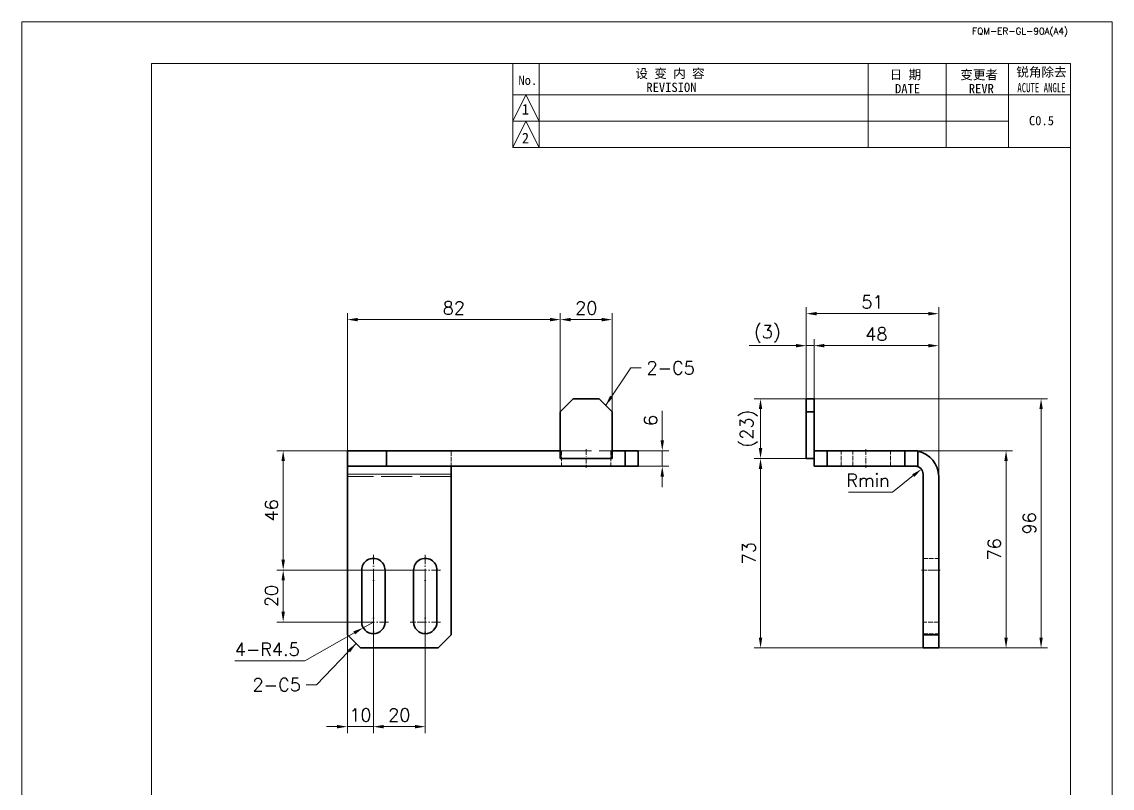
# Model space of a CAD drawing. Header units: millimetres. Extents: x -162325 to -83245, y 277409 to 326486.
# Drawn here: x -156467.3 to -156047.3, y 301594.7 to 301889.9 of the extents above; entities that cross this region are included whole.
import ezdxf
from ezdxf.enums import TextEntityAlignment as Align

# ---------------------------------------------------------------- set-up
doc = ezdxf.new("R2010")
doc.units = ezdxf.units.MM
for name, pattern in [('CENTER2', [28.575, 19.05, -3.175, 3.175, -3.175]), ('DASHDOT', [18.5, 12, -3, 0.5, -3]), ('DASHED', [15, 12, -3]), ('DASHED2', [9.525, 6.35, -3.175])]:
    doc.linetypes.add(name, pattern=pattern)
for name, color, linetype, lineweight in [('A4', 3, 'Continuous', 20), ('中心线', 2, 'CENTER2', 13), ('图框', 7, 'Continuous', 20), ('尺寸线', 3, 'Continuous', 13), ('虚线', 2, 'DASHED2', 25)]:
    doc.layers.add(name, color=color, linetype=linetype, lineweight=lineweight)
doc.styles.add('CH-1', font='')
doc.styles.add('MX_NOTE_STANDARD', font='txt.shx', dxfattribs={"bigfont": 'extfont.shx'})
doc.styles.get("Standard").update_dxf_attribs({"font": 'txt', "bigfont": 'gbcbig.shx'})
doc.styles.get('CH-1').set_extended_font_data('SimSun')
doc.dimstyles.new('副本02', dxfattribs={"dimscale": 2, "dimtxt": 2.5, "dimasz": 2, "dimexe": 1.25, "dimexo": 0, "dimgap": 1, "dimtad": 1, "dimdsep": 46, "dimtxsty": 'Standard', "dimcen": 0.5, "dimclrd": 3, "dimclre": 3, "dimclrt": 1, "dimadec": 1, "dimazin": 2, "dimtfac": 1, "dimtmove": 0, "dimatfit": 3, "dimfxl": 0, "dimtolj": 1, "dimlwd": -1, "dimlwe": -1, "dimarcsym": 0})
doc.dimstyles.new('副本02$4', dxfattribs={"dimscale": 2, "dimtxt": 2.5, "dimasz": 2, "dimexe": 1.25, "dimexo": 0, "dimgap": 1, "dimtad": 1, "dimtih": 1, "dimtoh": 1, "dimdsep": 46, "dimtxsty": 'Standard', "dimcen": 0.5, "dimclrd": 3, "dimclre": 3, "dimclrt": 1, "dimadec": 1, "dimazin": 2, "dimtfac": 1, "dimtmove": 0, "dimatfit": 3, "dimfxl": 0, "dimtolj": 1, "dimlwd": -1, "dimlwe": -1, "dimarcsym": 0})

# ---------------------------------------------------------------- blocks, each defined once
blk = doc.blocks.new('1比1 竖框')
at = {"layer": '图框'}
for p, q in [((0, 0), (0, 297)), ((0, 297), (210, 297)), ((178, 297), (202, 297)), ((210, 297), (210, 0)), ((25, 289), (202, 289)), ((25, 10), (25, 289)), ((25, 272.79), (25, 289)), ((94.55, 272.79), (94.55, 289)), ((99.62, 289), (99.62, 272.79)), ((163, 289), (163, 272.79)), ((163, 289), (163, 272.79)), ((163, 289), (163, 272.79)), ((163, 289), (163, 272.79)), ((163, 289), (163, 272.79)), ((178, 289), (178, 272.79)), ((178, 289), (178, 272.79)), ((178, 289), (178, 272.79)), ((178, 289), (178, 272.79)), ((178, 289), (178, 272.79)), ((178, 289), (202, 289)), ((178, 289), (202, 289)), ((178, 289), (202, 289)), ((178, 289), (202, 289)), ((202, 289), (178, 289)), ((190, 289), (190, 272.79)), ((190, 289), (190, 272.79)), ((190, 289), (190, 272.79)), ((190, 289), (190, 272.79)), ((190, 289), (190, 272.79)), ((202, 289), (202, 10)), ((94.55, 277.86), (97.09, 282.93)), ((94.55, 282.93), (190, 282.93)), ((94.55, 282.93), (190, 282.93)), ((94.55, 282.93), (190, 282.93)), ((94.55, 282.93), (190, 282.93)), ((97.09, 282.93), (99.62, 277.86)), ((190, 282.93), (202, 282.93)), ((190, 282.93), (202, 282.93)), ((190, 282.93), (202, 282.93)), ((190, 282.93), (202, 282.93)), ((94.55, 272.79), (97.09, 277.86)), ((94.55, 277.86), (190, 277.86)), ((94.55, 277.86), (190, 277.86)), ((94.55, 277.86), (190, 277.86)), ((94.55, 277.86), (190, 277.86)), ((97.09, 277.86), (99.62, 272.79)), ((94.55, 272.79), (202, 272.79)), ((202, 272.79), (94.55, 272.79)), ((94.55, 272.79), (202, 272.79)), ((94.55, 272.79), (202, 272.79))]:
    blk.add_line(p, q, dxfattribs=at)
at = {"layer": '图框', "style": 'CH-1'}
for s, height, p in [('设 变 内 容', 1.775, (124.84, 287.09)), ('日 期', 1.775, (170.17, 286.84)), ('变更者', 1.775, (184.38, 286.84)), ('锐角除去', 1.775, (196.38, 287.37)), ('No.', 1.775, (97.45, 285.73)), ('REVISION', 1.775, (125.11, 284.38)), ('DATE', 1.775, (170.59, 284.13)), ('REVR', 1.775, (184.8, 284.13)), ('1', 2.03, (97, 280.16)), ('C0.5', 1.775, (196.38, 277.97)), ('2', 2.03, (97, 274.61))]:
    blk.add_text(s, height=height, dxfattribs=at).set_placement(p, align=Align.MIDDLE)
at = {"layer": '图框', "style": 'CH-1', "width": 0.7}
blk.add_text('ACUTE ANGLE', height=1.7746, dxfattribs=at).set_placement((196.38, 284.31), align=Align.MIDDLE)
at = {"layer": '图框', "insert": (192.25, 295), "char_height": 1.25, "width": 39, "attachment_point": 5}
blk.add_mtext('{\\Ftxt,@extfont2|c134;FQM-ER-GL-90A(A4)}', dxfattribs=at)
blk = doc.blocks.new('*D365')
at = {"layer": 'Defpoints', "color": 0, "transparency": 16777216}
for p in [(-156163.65, 301744.74), (-156117.15, 301648.74), (-156074.71, 301648.74)]:
    blk.add_point(p, dxfattribs=at)
at = {"layer": '尺寸线', "color": 3, "transparency": 16777216}
for p, q in [((-156163.65, 301744.74), (-156072.21, 301744.74)), ((-156074.71, 301740.74), (-156074.71, 301652.74)), ((-156117.15, 301648.74), (-156072.21, 301648.74))]:
    blk.add_line(p, q, dxfattribs=at)
for points in [[(-156075.37, 301740.74), (-156074.04, 301740.74), (-156074.71, 301744.74)], [(-156075.37, 301652.74), (-156074.04, 301652.74), (-156074.71, 301648.74)]]:
    blk.add_solid(points, dxfattribs=at)
at = {"layer": '尺寸线', "color": 1, "transparency": 16777216, "insert": (-156079.21, 301696.74), "char_height": 5, "attachment_point": 5, "rotation": 90}
blk.add_mtext('\\A1;96', dxfattribs=at)
blk = doc.blocks.new('*D366')
at = {"layer": 'Defpoints', "color": 0, "transparency": 16777216}
for p in [(-156137.15, 301724.74), (-156088.2, 301724.74), (-156117.15, 301648.74)]:
    blk.add_point(p, dxfattribs=at)
at = {"layer": '尺寸线', "color": 3, "transparency": 16777216}
for p, q in [((-156137.15, 301724.74), (-156085.7, 301724.74)), ((-156088.2, 301652.74), (-156088.2, 301720.74)), ((-156117.15, 301648.74), (-156085.7, 301648.74))]:
    blk.add_line(p, q, dxfattribs=at)
for points in [[(-156088.87, 301720.74), (-156087.54, 301720.74), (-156088.2, 301724.74)], [(-156088.87, 301652.74), (-156087.54, 301652.74), (-156088.2, 301648.74)]]:
    blk.add_solid(points, dxfattribs=at)
at = {"layer": '尺寸线', "color": 1, "transparency": 16777216, "insert": (-156092.7, 301686.74), "char_height": 5, "attachment_point": 5, "rotation": 90}
blk.add_mtext('\\A1;76', dxfattribs=at)
blk = doc.blocks.new('*D367')
at = {"layer": 'Defpoints', "color": 0, "transparency": 16777216}
for p in [(-156165.15, 301777.52), (-156165.15, 301733.74), (-156114.15, 301709.65)]:
    blk.add_point(p, dxfattribs=at)
at = {"layer": '尺寸线', "color": 3, "transparency": 16777216}
for p, q in [((-156165.15, 301733.74), (-156165.15, 301780.02)), ((-156114.15, 301709.65), (-156114.15, 301780.02)), ((-156118.15, 301777.52), (-156161.15, 301777.52))]:
    blk.add_line(p, q, dxfattribs=at)
for points in [[(-156161.15, 301778.18), (-156161.15, 301776.85), (-156165.15, 301777.52)], [(-156118.15, 301778.18), (-156118.15, 301776.85), (-156114.15, 301777.52)]]:
    blk.add_solid(points, dxfattribs=at)
at = {"layer": '尺寸线', "color": 1, "transparency": 16777216, "insert": (-156139.65, 301782.02), "char_height": 5, "attachment_point": 5}
blk.add_mtext('\\A1;51', dxfattribs=at)
blk = doc.blocks.new('*D368')
at = {"layer": 'Defpoints', "color": 0, "transparency": 16777216}
for p in [(-156162.15, 301765.19), (-156162.15, 301718.74), (-156114.15, 301706.91)]:
    blk.add_point(p, dxfattribs=at)
at = {"layer": '尺寸线', "color": 3, "transparency": 16777216}
for p, q in [((-156162.15, 301718.74), (-156162.15, 301767.69)), ((-156114.15, 301706.91), (-156114.15, 301767.69)), ((-156118.15, 301765.19), (-156158.15, 301765.19))]:
    blk.add_line(p, q, dxfattribs=at)
for points in [[(-156158.15, 301765.86), (-156158.15, 301764.53), (-156162.15, 301765.19)], [(-156118.15, 301765.86), (-156118.15, 301764.53), (-156114.15, 301765.19)]]:
    blk.add_solid(points, dxfattribs=at)
at = {"layer": '尺寸线', "color": 1, "transparency": 16777216, "insert": (-156138.15, 301769.69), "char_height": 5, "attachment_point": 5}
blk.add_mtext('\\A1;48', dxfattribs=at)
blk = doc.blocks.new('*D369')
at = {"layer": 'Defpoints', "color": 0, "transparency": 16777216}
for p in [(-156165.15, 301765.19), (-156165.15, 301733.74), (-156162.15, 301732.24)]:
    blk.add_point(p, dxfattribs=at)
at = {"layer": '尺寸线', "color": 3, "transparency": 16777216}
for p, q in [((-156165.15, 301733.74), (-156165.15, 301767.69)), ((-156162.15, 301732.24), (-156162.15, 301767.69)), ((-156169.15, 301765.19), (-156187.15, 301765.19)), ((-156162.15, 301765.19), (-156165.15, 301765.19)), ((-156158.15, 301765.19), (-156154.15, 301765.19))]:
    blk.add_line(p, q, dxfattribs=at)
for points in [[(-156169.15, 301765.86), (-156169.15, 301764.53), (-156165.15, 301765.19)], [(-156158.15, 301765.86), (-156158.15, 301764.53), (-156162.15, 301765.19)]]:
    blk.add_solid(points, dxfattribs=at)
at = {"layer": '尺寸线', "color": 1, "transparency": 16777216, "insert": (-156180.15, 301769.69), "char_height": 5, "attachment_point": 5, "style": 'MX_NOTE_STANDARD'}
blk.add_mtext('\\A1;\\A1;(3)', dxfattribs=at)
blk = doc.blocks.new('*D370')
at = {"layer": 'Defpoints', "color": 0, "transparency": 16777216}
for p in [(-156123.15, 301715.74), (-156120.8, 301717.61)]:
    blk.add_point(p, dxfattribs=at)
at = {"layer": '尺寸线', "color": 3, "transparency": 16777216}
for p, q in [((-156131.9, 301708.8), (-156123.94, 301715.12)), ((-156148.9, 301708.8), (-156131.9, 301708.8))]:
    blk.add_line(p, q, dxfattribs=at)
blk.add_solid([(-156124.35, 301715.64), (-156123.52, 301714.6), (-156120.8, 301717.61)], dxfattribs=at)
at = {"layer": '尺寸线', "color": 1, "transparency": 16777216, "insert": (-156141.4, 301713.3), "char_height": 5, "attachment_point": 5, "style": 'MX_NOTE_STANDARD'}
blk.add_mtext('\\A1;\\A1;Rmin', dxfattribs=at)
blk = doc.blocks.new('*D371')
at = {"layer": 'Defpoints', "color": 0, "transparency": 16777216}
for p in [(-156182.77, 301721.74), (-156165.15, 301721.74), (-156120.15, 301648.74)]:
    blk.add_point(p, dxfattribs=at)
at = {"layer": '尺寸线', "color": 3, "transparency": 16777216}
for p, q in [((-156165.15, 301721.74), (-156185.27, 301721.74)), ((-156182.77, 301652.74), (-156182.77, 301717.74)), ((-156120.15, 301648.74), (-156185.27, 301648.74))]:
    blk.add_line(p, q, dxfattribs=at)
for points in [[(-156183.43, 301717.74), (-156182.1, 301717.74), (-156182.77, 301721.74)], [(-156183.43, 301652.74), (-156182.1, 301652.74), (-156182.77, 301648.74)]]:
    blk.add_solid(points, dxfattribs=at)
at = {"layer": '尺寸线', "color": 1, "transparency": 16777216, "insert": (-156187.27, 301685.24), "char_height": 5, "attachment_point": 5, "rotation": 90}
blk.add_mtext('\\A1;73', dxfattribs=at)
blk = doc.blocks.new('*D372')
at = {"layer": 'Defpoints', "color": 0, "transparency": 16777216}
for p in [(-156182.77, 301744.74), (-156165.15, 301744.74), (-156165.15, 301721.74)]:
    blk.add_point(p, dxfattribs=at)
at = {"layer": '尺寸线', "color": 3, "transparency": 16777216}
for p, q in [((-156165.15, 301744.74), (-156185.27, 301744.74)), ((-156182.77, 301725.74), (-156182.77, 301740.74)), ((-156165.15, 301721.74), (-156185.27, 301721.74))]:
    blk.add_line(p, q, dxfattribs=at)
for points in [[(-156183.43, 301740.74), (-156182.1, 301740.74), (-156182.77, 301744.74)], [(-156183.43, 301725.74), (-156182.1, 301725.74), (-156182.77, 301721.74)]]:
    blk.add_solid(points, dxfattribs=at)
at = {"layer": '尺寸线', "color": 1, "transparency": 16777216, "insert": (-156187.27, 301733.24), "char_height": 5, "attachment_point": 5, "rotation": 90, "style": 'MX_NOTE_STANDARD'}
blk.add_mtext('\\A1;\\A1;(23)', dxfattribs=at)
blk = doc.blocks.new('*D373')
at = {"layer": 'Defpoints', "color": 0, "transparency": 16777216}
for p in [(-156322.83, 301724.74), (-156366.64, 301678.74), (-156331.9, 301678.74)]:
    blk.add_point(p, dxfattribs=at)
at = {"layer": '尺寸线', "color": 3, "transparency": 16777216}
for p, q in [((-156322.83, 301724.74), (-156369.14, 301724.74)), ((-156366.64, 301720.74), (-156366.64, 301682.74)), ((-156331.9, 301678.74), (-156369.14, 301678.74))]:
    blk.add_line(p, q, dxfattribs=at)
for points in [[(-156367.3, 301720.74), (-156365.97, 301720.74), (-156366.64, 301724.74)], [(-156367.3, 301682.74), (-156365.97, 301682.74), (-156366.64, 301678.74)]]:
    blk.add_solid(points, dxfattribs=at)
at = {"layer": '尺寸线', "color": 1, "transparency": 16777216, "insert": (-156371.14, 301701.74), "char_height": 5, "attachment_point": 5, "rotation": 90}
blk.add_mtext('\\A1;46', dxfattribs=at)
blk = doc.blocks.new('*D374')
at = {"layer": 'Defpoints', "color": 0, "transparency": 16777216}
for p in [(-156366.64, 301678.74), (-156311.9, 301678.74), (-156331.9, 301658.74)]:
    blk.add_point(p, dxfattribs=at)
at = {"layer": '尺寸线', "color": 3, "transparency": 16777216}
for p, q in [((-156311.9, 301678.74), (-156369.14, 301678.74)), ((-156366.64, 301662.74), (-156366.64, 301674.74)), ((-156331.9, 301658.74), (-156369.14, 301658.74))]:
    blk.add_line(p, q, dxfattribs=at)
for points in [[(-156367.3, 301674.74), (-156365.97, 301674.74), (-156366.64, 301678.74)], [(-156367.3, 301662.74), (-156365.97, 301662.74), (-156366.64, 301658.74)]]:
    blk.add_solid(points, dxfattribs=at)
at = {"layer": '尺寸线', "color": 1, "transparency": 16777216, "insert": (-156371.14, 301668.74), "char_height": 5, "attachment_point": 5, "rotation": 90}
blk.add_mtext('\\A1;20', dxfattribs=at)
blk = doc.blocks.new('*D375')
at = {"layer": 'Defpoints', "color": 0, "transparency": 16777216}
for p in [(-156341.9, 301681.01), (-156331.9, 301678.74), (-156341.9, 301618.43)]:
    blk.add_point(p, dxfattribs=at)
at = {"layer": '尺寸线', "color": 3, "transparency": 16777216}
for p, q in [((-156341.9, 301681.01), (-156341.9, 301615.93)), ((-156331.9, 301678.74), (-156331.9, 301615.93)), ((-156345.9, 301618.43), (-156349.9, 301618.43)), ((-156331.9, 301618.43), (-156341.9, 301618.43)), ((-156327.9, 301618.43), (-156323.9, 301618.43))]:
    blk.add_line(p, q, dxfattribs=at)
for points in [[(-156345.9, 301619.09), (-156345.9, 301617.76), (-156341.9, 301618.43)], [(-156327.9, 301619.09), (-156327.9, 301617.76), (-156331.9, 301618.43)]]:
    blk.add_solid(points, dxfattribs=at)
at = {"layer": '尺寸线', "color": 1, "transparency": 16777216, "insert": (-156336.9, 301622.93), "char_height": 5, "attachment_point": 5}
blk.add_mtext('\\A1;10', dxfattribs=at)
blk = doc.blocks.new('*D376')
at = {"layer": 'Defpoints', "color": 0, "transparency": 16777216}
for p in [(-156331.9, 301678.74), (-156311.9, 301678.74), (-156311.9, 301618.43)]:
    blk.add_point(p, dxfattribs=at)
at = {"layer": '尺寸线', "color": 3, "transparency": 16777216}
for p, q in [((-156331.9, 301678.74), (-156331.9, 301615.93)), ((-156311.9, 301678.74), (-156311.9, 301615.93)), ((-156327.9, 301618.43), (-156315.9, 301618.43))]:
    blk.add_line(p, q, dxfattribs=at)
for points in [[(-156327.9, 301619.09), (-156327.9, 301617.76), (-156331.9, 301618.43)], [(-156315.9, 301619.09), (-156315.9, 301617.76), (-156311.9, 301618.43)]]:
    blk.add_solid(points, dxfattribs=at)
at = {"layer": '尺寸线', "color": 1, "transparency": 16777216, "insert": (-156321.9, 301622.93), "char_height": 5, "attachment_point": 5}
blk.add_mtext('\\A1;20', dxfattribs=at)
blk = doc.blocks.new('*D377')
at = {"layer": 'Defpoints', "color": 0, "transparency": 16777216}
for p in [(-156331.9, 301658.74), (-156335.81, 301656.52)]:
    blk.add_point(p, dxfattribs=at)
at = {"layer": '尺寸线', "color": 3, "transparency": 16777216}
for p, q in [((-156331.9, 301658.74), (-156335.81, 301656.52)), ((-156358.29, 301643.73), (-156339.29, 301654.54)), ((-156385.29, 301643.73), (-156358.29, 301643.73))]:
    blk.add_line(p, q, dxfattribs=at)
blk.add_solid([(-156339.62, 301655.12), (-156338.96, 301653.96), (-156335.81, 301656.52)], dxfattribs=at)
at = {"layer": '尺寸线', "color": 1, "transparency": 16777216, "insert": (-156372.79, 301648.23), "char_height": 5, "attachment_point": 5, "style": 'MX_NOTE_STANDARD'}
blk.add_mtext('\\A1;\\A1;4-R4.5', dxfattribs=at)
blk = doc.blocks.new('*D378')
at = {"layer": 'Defpoints', "color": 0, "transparency": 16777216}
for p in [(-156259.9, 301775.22), (-156259.9, 301736.89), (-156341.9, 301724.74)]:
    blk.add_point(p, dxfattribs=at)
at = {"layer": '尺寸线', "color": 3, "transparency": 16777216}
for p, q in [((-156341.9, 301724.74), (-156341.9, 301777.72)), ((-156337.9, 301775.22), (-156263.9, 301775.22)), ((-156259.9, 301736.89), (-156259.9, 301777.72))]:
    blk.add_line(p, q, dxfattribs=at)
for points in [[(-156337.9, 301775.89), (-156337.9, 301774.55), (-156341.9, 301775.22)], [(-156263.9, 301775.89), (-156263.9, 301774.55), (-156259.9, 301775.22)]]:
    blk.add_solid(points, dxfattribs=at)
at = {"layer": '尺寸线', "color": 1, "transparency": 16777216, "insert": (-156300.9, 301779.72), "char_height": 5, "attachment_point": 5}
blk.add_mtext('\\A1;82', dxfattribs=at)
blk = doc.blocks.new('*D379')
at = {"layer": 'Defpoints', "color": 0, "transparency": 16777216}
for p in [(-156239.9, 301775.22), (-156259.9, 301736.89), (-156239.9, 301739.74)]:
    blk.add_point(p, dxfattribs=at)
at = {"layer": '尺寸线', "color": 3, "transparency": 16777216}
for p, q in [((-156259.9, 301736.89), (-156259.9, 301777.72)), ((-156255.9, 301775.22), (-156243.9, 301775.22)), ((-156239.9, 301739.74), (-156239.9, 301777.72))]:
    blk.add_line(p, q, dxfattribs=at)
for points in [[(-156255.9, 301775.89), (-156255.9, 301774.55), (-156259.9, 301775.22)], [(-156243.9, 301775.89), (-156243.9, 301774.55), (-156239.9, 301775.22)]]:
    blk.add_solid(points, dxfattribs=at)
at = {"layer": '尺寸线', "color": 1, "transparency": 16777216, "insert": (-156249.9, 301779.72), "char_height": 5, "attachment_point": 5}
blk.add_mtext('\\A1;20', dxfattribs=at)
blk = doc.blocks.new('*D385')
at = {"layer": 'Defpoints', "color": 0, "transparency": 16777216}
for p in [(-156229.9, 301724.74), (-156220.62, 301724.74), (-156229.9, 301718.74)]:
    blk.add_point(p, dxfattribs=at)
at = {"layer": '尺寸线', "color": 3, "transparency": 16777216}
for p, q in [((-156220.62, 301728.74), (-156220.62, 301740.07)), ((-156229.9, 301724.74), (-156218.12, 301724.74)), ((-156220.62, 301718.74), (-156220.62, 301724.74)), ((-156229.9, 301718.74), (-156218.12, 301718.74)), ((-156220.62, 301714.74), (-156220.62, 301710.74))]:
    blk.add_line(p, q, dxfattribs=at)
for points in [[(-156221.29, 301728.74), (-156219.96, 301728.74), (-156220.62, 301724.74)], [(-156221.29, 301714.74), (-156219.96, 301714.74), (-156220.62, 301718.74)]]:
    blk.add_solid(points, dxfattribs=at)
at = {"layer": '尺寸线', "color": 1, "transparency": 16777216, "insert": (-156225.12, 301736.41), "char_height": 5, "attachment_point": 5, "rotation": 90, "style": 'MX_NOTE_STANDARD'}
blk.add_mtext('\\A1;6', dxfattribs=at)

msp = doc.modelspace()

# ---------------------------------------------------------------- linework, layer by layer
at = {"color": 7, "lineweight": 35}
for p, q in [((-156259.904, 301739.741), (-156254.904, 301744.741)), ((-156254.904, 301744.741), (-156244.904, 301744.741)), ((-156244.904, 301744.741), (-156239.904, 301739.741)), ((-156165.153, 301744.741), (-156162.153, 301744.741)), ((-156165.153, 301744.741), (-156165.153, 301739.741)), ((-156162.153, 301744.741), (-156162.153, 301739.741)), ((-156259.904, 301739.741), (-156259.904, 301721.741)), ((-156239.904, 301721.741), (-156239.904, 301739.741)), ((-156165.153, 301721.741), (-156165.153, 301739.741)), ((-156165.153, 301739.741), (-156162.153, 301739.741)), ((-156162.153, 301724.741), (-156162.153, 301739.741)), ((-156341.904, 301718.741), (-156341.904, 301724.741)), ((-156341.904, 301724.741), (-156326.904, 301724.741)), ((-156301.904, 301724.741), (-156326.904, 301724.741)), ((-156326.904, 301718.741), (-156326.904, 301724.741)), ((-156301.904, 301724.741), (-156259.904, 301724.741)), ((-156239.904, 301724.741), (-156234.904, 301724.741)), ((-156234.904, 301724.741), (-156234.904, 301718.741)), ((-156229.904, 301724.741), (-156234.904, 301724.741)), ((-156229.904, 301724.741), (-156229.904, 301718.741)), ((-156162.153, 301724.741), (-156162.153, 301718.741)), ((-156157.153, 301724.741), (-156162.153, 301724.741)), ((-156157.153, 301724.741), (-156157.153, 301718.741)), ((-156127.153, 301724.741), (-156157.153, 301724.741)), ((-156127.153, 301724.741), (-156122.153, 301724.741)), ((-156127.153, 301724.741), (-156127.153, 301718.741)), ((-156122.153, 301724.741), (-156122.153, 301718.741)), ((-156239.904, 301721.741), (-156259.904, 301721.741)), ((-156165.153, 301721.741), (-156162.153, 301721.741)), ((-156341.904, 301718.741), (-156341.904, 301715.741)), ((-156341.904, 301718.741), (-156326.904, 301718.741)), ((-156341.904, 301653.741), (-156341.904, 301715.741)), ((-156301.904, 301718.741), (-156326.904, 301718.741)), ((-156301.904, 301715.741), (-156301.904, 301718.741)), ((-156301.904, 301718.741), (-156234.904, 301718.741)), ((-156301.904, 301715.741), (-156301.904, 301653.741)), ((-156229.904, 301718.741), (-156234.904, 301718.741)), ((-156157.153, 301718.741), (-156162.153, 301718.741)), ((-156127.153, 301718.741), (-156157.153, 301718.741)), ((-156127.153, 301718.741), (-156122.153, 301718.741)), ((-156120.153, 301715.741), (-156120.153, 301653.741)), ((-156114.153, 301714.741), (-156114.153, 301653.741)), ((-156336.404, 301678.741), (-156336.404, 301658.741)), ((-156327.404, 301658.741), (-156327.404, 301678.741)), ((-156316.404, 301678.741), (-156316.404, 301658.741)), ((-156307.404, 301658.741), (-156307.404, 301678.741)), ((-156341.904, 301653.741), (-156336.904, 301648.741)), ((-156301.904, 301653.741), (-156306.904, 301648.741)), ((-156120.153, 301653.741), (-156120.153, 301648.741)), ((-156120.153, 301653.741), (-156114.153, 301653.741)), ((-156114.153, 301653.741), (-156114.153, 301648.741)), ((-156336.904, 301648.741), (-156306.904, 301648.741)), ((-156120.153, 301648.741), (-156114.153, 301648.741))]:
    msp.add_line(p, q, dxfattribs=at)
at = {"color": 7, "lineweight": 13}
msp.add_line((-156301.904, 301715.741), (-156341.904, 301715.741), dxfattribs=at)
at = {"color": 7, "lineweight": 35}
for centre, radius, start, end in [((-156124.153, 301714.741), 10, 0, 78.46304), ((-156123.153, 301715.741), 3, 0, 90), ((-156331.904, 301678.741), 4.5, 0, 180.00001), ((-156311.904, 301678.741), 4.5, 0, 180.00001), ((-156331.904, 301658.741), 4.5, 180.00001, 0), ((-156311.904, 301658.741), 4.5, 180.00001, 0)]:
    msp.add_arc(centre, radius, start, end, dxfattribs=at)
at = {"layer": 'A4'}
msp.add_lwpolyline([(-156467.315, 301889.939), (-156047.315, 301889.939), (-156047.315, 301295.939), (-156467.315, 301295.939)], close=True, dxfattribs=at)
at = {"layer": '中心线', "linetype": 'DASHDOT', "lineweight": 13, "ltscale": 0.180017}
for p, q in [((-156249.904, 301725.342), (-156249.904, 301718.141)), ((-156142.153, 301725.342), (-156142.153, 301718.141))]:
    msp.add_line(p, q, dxfattribs=at)
at = {"layer": '中心线', "linetype": 'DASHDOT', "lineweight": 13, "ltscale": 0.292499}
for p, q in [((-156331.904, 301684.591), (-156331.904, 301672.891)), ((-156311.904, 301684.591), (-156311.904, 301672.891)), ((-156326.054, 301678.741), (-156337.754, 301678.741)), ((-156306.054, 301678.741), (-156317.754, 301678.741)), ((-156331.904, 301664.591), (-156331.904, 301652.891)), ((-156311.904, 301664.591), (-156311.904, 301652.891)), ((-156326.054, 301658.741), (-156337.754, 301658.741)), ((-156306.054, 301658.741), (-156317.754, 301658.741))]:
    msp.add_line(p, q, dxfattribs=at)
at = {"layer": '中心线', "linetype": 'DASHDOT', "lineweight": 13, "ltscale": 0.179993}
msp.add_line((-156120.753, 301678.741), (-156113.553, 301678.741), dxfattribs=at)
at = {"layer": '虚线', "linetype": 'DASHED', "lineweight": 13, "ltscale": 0.075}
for p, q in [((-156165.153, 301739.741), (-156162.153, 301739.741)), ((-156162.153, 301721.741), (-156162.153, 301724.741))]:
    msp.add_line(p, q, dxfattribs=at)
at = {"layer": '虚线', "linetype": 'DASHED', "lineweight": 13, "ltscale": 0.005051}
msp.add_line((-156301.904, 301724.539), (-156301.904, 301724.741), dxfattribs=at)
at = {"layer": '虚线', "linetype": 'DASHED', "lineweight": 13, "ltscale": 0.144949}
msp.add_line((-156301.904, 301724.539), (-156301.904, 301718.741), dxfattribs=at)
at = {"layer": '虚线', "linetype": 'DASHED', "lineweight": 13}
for p, q in [((-156259.904, 301724.741), (-156239.904, 301724.741)), ((-156301.904, 301714.741), (-156341.904, 301714.741))]:
    msp.add_line(p, q, dxfattribs=at)
at = {"layer": '虚线', "linetype": 'DASHED', "lineweight": 13, "ltscale": 0.15}
for p, q in [((-156259.404, 301724.741), (-156259.404, 301718.741)), ((-156240.404, 301724.741), (-156240.404, 301718.741)), ((-156234.904, 301724.741), (-156234.904, 301718.741)), ((-156151.653, 301718.741), (-156151.653, 301724.741)), ((-156147.153, 301718.741), (-156147.153, 301724.741)), ((-156132.653, 301718.741), (-156132.653, 301724.741)), ((-156120.153, 301683.241), (-156114.153, 301683.241)), ((-156120.153, 301683.241), (-156114.153, 301683.241)), ((-156114.153, 301678.741), (-156120.153, 301678.741)), ((-156114.153, 301678.741), (-156120.153, 301678.741)), ((-156114.153, 301678.741), (-156120.153, 301678.741)), ((-156114.153, 301678.741), (-156120.153, 301678.741)), ((-156114.153, 301658.741), (-156120.153, 301658.741)), ((-156114.153, 301658.741), (-156120.153, 301658.741)), ((-156114.153, 301658.741), (-156120.153, 301658.741)), ((-156114.153, 301658.741), (-156120.153, 301658.741)), ((-156120.153, 301654.241), (-156114.153, 301654.241)), ((-156120.153, 301654.241), (-156114.153, 301654.241)), ((-156120.153, 301653.741), (-156114.153, 301653.741))]:
    msp.add_line(p, q, dxfattribs=at)
at = {"layer": '虚线', "linetype": 'DASHED', "lineweight": 13}
msp.add_arc((-156124.153, 301714.741), 10, 78.46304, 90, dxfattribs=at)

# ---------------------------------------------------------------- block references
at = {"layer": '图框', "xscale": 2, "yscale": 2, "zscale": 2}
msp.add_blockref('1比1 竖框', (-156467.315, 301295.939), dxfattribs=at)

# ---------------------------------------------------------------- texts
at = {"layer": '尺寸线', "color": 1, "char_height": 5, "style": 'MX_NOTE_STANDARD'}
for insert, attachment_point in [((-156226.706, 301759.139), 1), ((-156359.8, 301632.061), 9)]:
    msp.add_mtext('2-C5', dxfattribs=dict(at, insert=insert, attachment_point=attachment_point))

# ---------------------------------------------------------------- dimensions: what is measured, and where the dimension line sits
at = {"layer": '尺寸线'}
for base, p1, p2, picture, middle in [((-156259.904, 301775.219), (-156341.904, 301724.741), (-156259.904, 301736.886), '*D378', (-156300.904, 301779.719)), ((-156239.904, 301775.219), (-156259.904, 301736.886), (-156239.904, 301739.741), '*D379', (-156249.904, 301779.719)), ((-156165.153, 301777.515), (-156114.153, 301709.65), (-156165.153, 301733.741), '*D367', (-156139.653, 301782.015)), ((-156162.153, 301765.194), (-156114.153, 301706.911), (-156162.153, 301718.741), '*D368', (-156138.153, 301769.694)), ((-156341.904, 301618.426), (-156331.904, 301678.741), (-156341.904, 301681.011), '*D375', (-156336.904, 301622.926)), ((-156311.904, 301618.426), (-156331.904, 301678.741), (-156311.904, 301678.741), '*D376', (-156321.904, 301622.926))]:
    dim = msp.add_linear_dim(base=base, p1=p1, p2=p2, dimstyle='副本02', dxfattribs=at)
    dim.commit()
    dim.dimension.update_dxf_attribs({"geometry": picture, "text_midpoint": middle})
dim = msp.add_linear_dim(base=(-156165.153, 301765.194), p1=(-156162.153, 301732.241), p2=(-156165.153, 301733.741), text='\\A1;(<>)', dimstyle='副本02', override={"dimtxsty": 'MX_NOTE_STANDARD'}, dxfattribs=at)
dim.commit()
dim.dimension.update_dxf_attribs({"geometry": '*D369', "text_midpoint": (-156180.153, 301769.694)})
dim = msp.add_linear_dim(base=(-156182.766, 301744.741), p1=(-156165.153, 301721.741), p2=(-156165.153, 301744.741), angle=90, text='\\A1;(<>)', dimstyle='副本02', override={"dimtxsty": 'MX_NOTE_STANDARD'}, dxfattribs=at)
dim.commit()
dim.dimension.update_dxf_attribs({"geometry": '*D372', "text_midpoint": (-156187.266, 301733.241)})
for base, p1, p2, picture, middle in [((-156074.707, 301648.741), (-156163.653, 301744.741), (-156117.153, 301648.741), '*D365', (-156079.207, 301696.741)), ((-156366.638, 301678.741), (-156322.828, 301724.741), (-156331.904, 301678.741), '*D373', (-156371.138, 301701.741)), ((-156088.202, 301724.741), (-156117.153, 301648.741), (-156137.153, 301724.741), '*D366', (-156092.702, 301686.741)), ((-156182.766, 301721.741), (-156120.153, 301648.741), (-156165.153, 301721.741), '*D371', (-156187.266, 301685.241)), ((-156366.638, 301678.741), (-156331.904, 301658.741), (-156311.904, 301678.741), '*D374', (-156371.138, 301668.741))]:
    dim = msp.add_linear_dim(base=base, p1=p1, p2=p2, angle=90, dimstyle='副本02', dxfattribs=at)
    dim.commit()
    dim.dimension.update_dxf_attribs({"geometry": picture, "text_midpoint": middle})
dim = msp.add_linear_dim(base=(-156220.624, 301724.741), p1=(-156229.904, 301718.741), p2=(-156229.904, 301724.741), angle=90, dimstyle='副本02', override={"dimtxsty": 'MX_NOTE_STANDARD'}, dxfattribs=at)
dim.commit()
dim.dimension.update_dxf_attribs({"geometry": '*D385', "text_midpoint": (-156225.124, 301736.408)})
for center, mpoint, text, picture, middle in [((-156123.153, 301715.741), (-156120.804, 301717.607), '\\A1;Rmin', '*D370', (-156141.399, 301708.798)), ((-156331.904, 301658.741), (-156335.815, 301656.516), '\\A1;4-<>', '*D377', (-156372.789, 301643.729))]:
    dim = msp.add_radius_dim(center=center, mpoint=mpoint, text=text, dimstyle='副本02$4', override={"dimtxsty": 'MX_NOTE_STANDARD'}, dxfattribs=at)
    dim.commit()
    dim.dimension.update_dxf_attribs({"geometry": picture, "text_midpoint": middle, "dimtype": 164})

# ---------------------------------------------------------------- leaders
at = {"layer": '尺寸线', "annotation_type": 0, "has_hookline": 1, "text_width": 18.333}
for points, hookline_direction in [([(-156242.404, 301742.241), (-156232.706, 301756.639), (-156228.706, 301756.639)], 0), ([(-156338.57, 301650.408), (-156353.8, 301634.561), (-156357.8, 301634.561)], 1)]:
    msp.add_leader(points, dimstyle='副本02', override={"dimgap": 1, "dimtad": 0}, dxfattribs=dict(at, hookline_direction=hookline_direction))

doc.saveas('drawing.dxf')
